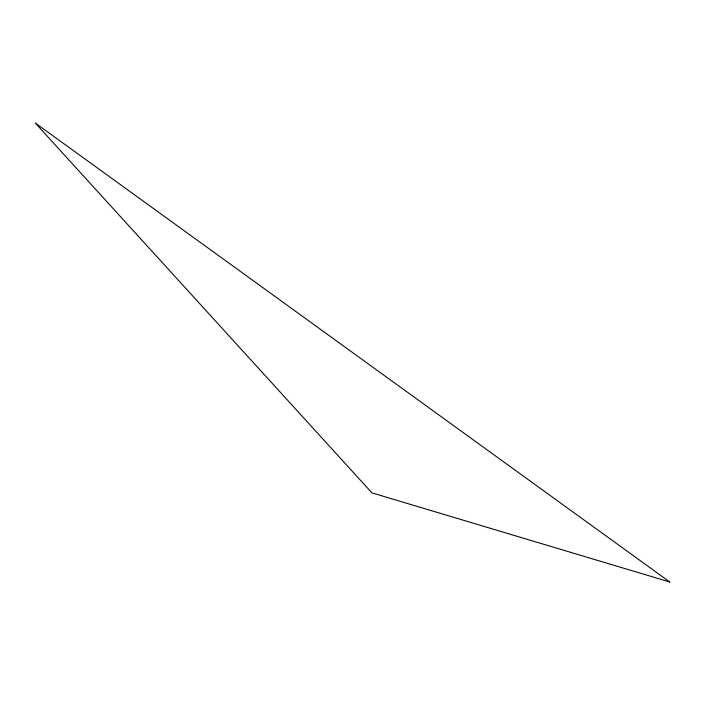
<?xml version="1.0" encoding="UTF-8"?>
<svg xmlns="http://www.w3.org/2000/svg" width="705" height="705" viewBox="0 0 705 705"><rect width="100%" height="100%" fill="white"/><g stroke="black" fill="none" stroke-linecap="round" stroke-linejoin="round"><path stroke-width="1.06" d="M669.75 581.995L371.923 492.865L35.25 123.005L669.75 581.995"/></g></svg>
